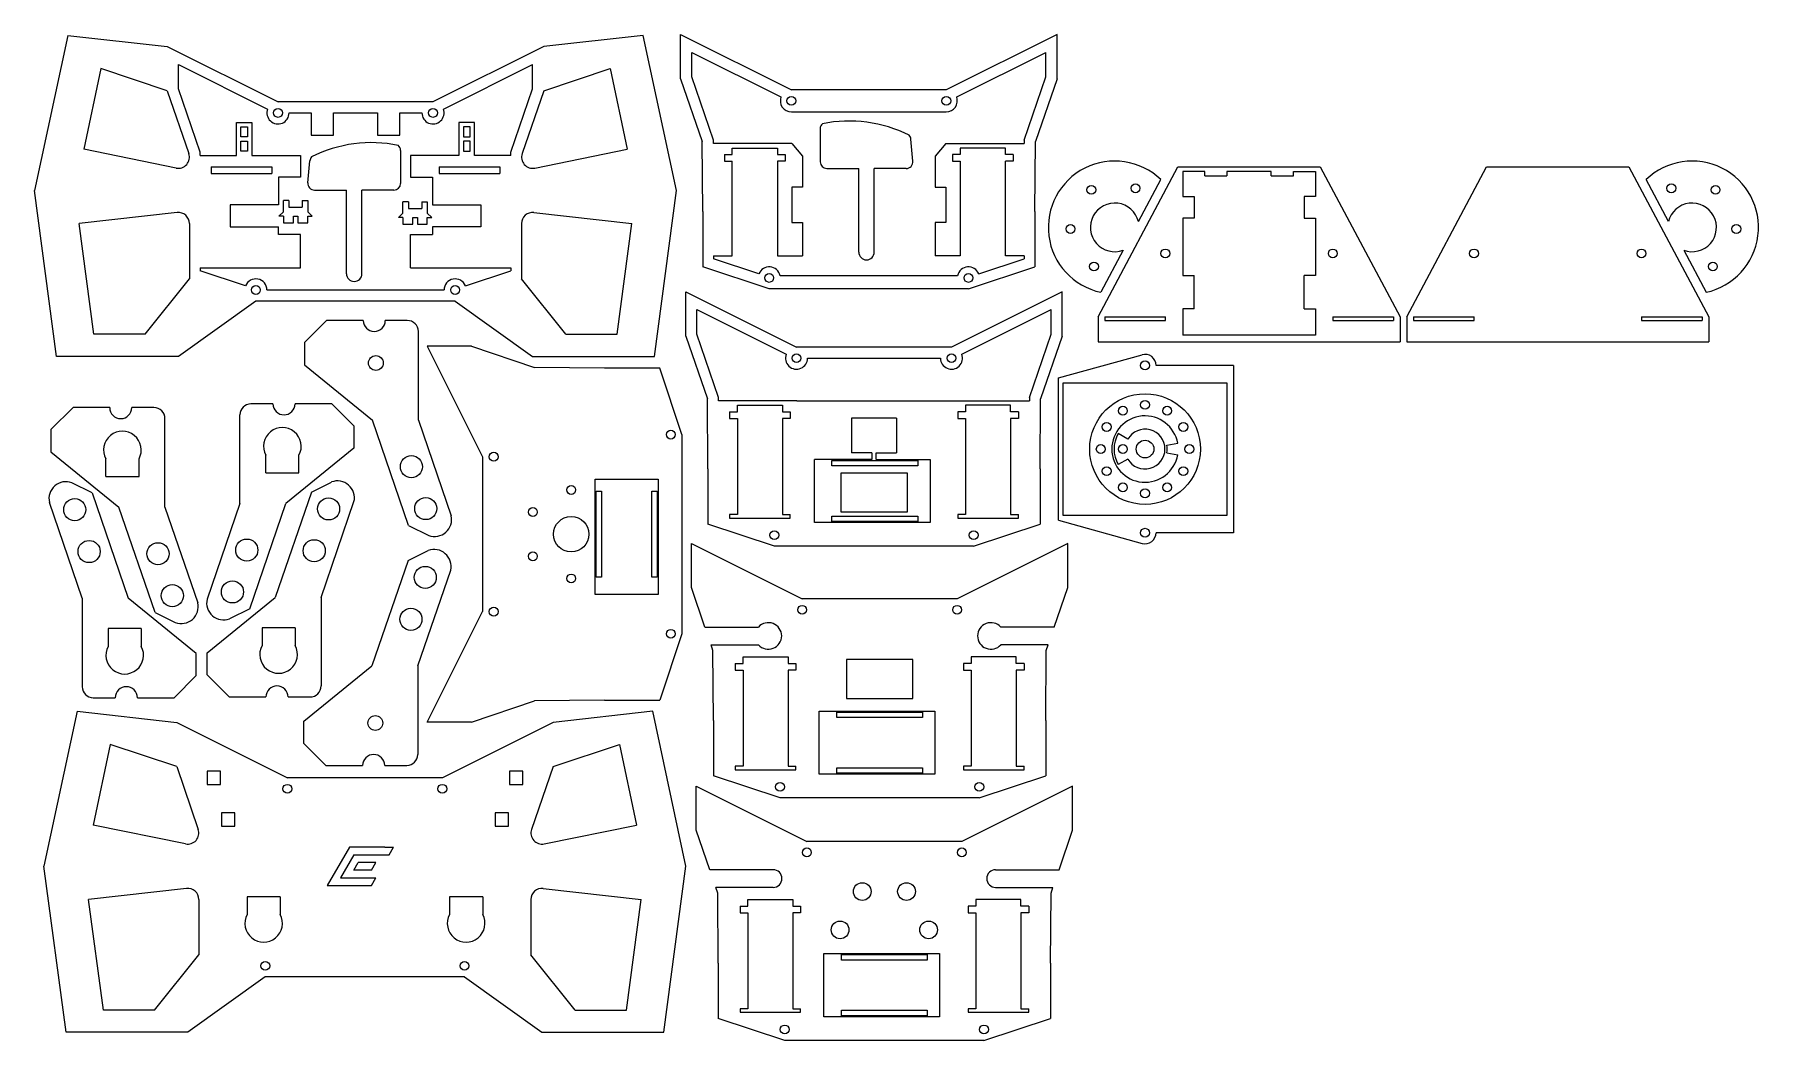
# Model space of a CAD drawing. Header units: millimetres. Extents: x 28 to 807, y 26 to 480.
import ezdxf

# ---------------------------------------------------------------- set-up
doc = ezdxf.new("R2010")
doc.units = ezdxf.units.MM

msp = doc.modelspace()

# ---------------------------------------------------------------- linework, layer by layer
for p, q in [((43.28, 479.79), (28.28, 409.79)), ((43.28, 479.79), (88.28, 474.79)), ((303.28, 479.79), (258.28, 474.79)), ((318.28, 409.79), (303.28, 479.79)), ((320.15, 480.24), (370.15, 455.24)), ((320.15, 460.24), (320.15, 480.24)), ((490.15, 480.24), (440.15, 455.24)), ((490.15, 460.24), (490.15, 480.24)), ((88.28, 474.79), (138.28, 449.79)), ((258.28, 474.79), (208.28, 449.79)), ((325.15, 461.07), (325.15, 472.15)), ((325.15, 472.15), (365.47, 451.99)), ((444.84, 451.99), (485.15, 472.15)), ((485.15, 461.07), (485.15, 472.15)), ((58.28, 464.79), (50.55, 428.41)), ((88.28, 454.79), (58.28, 464.79)), ((93.28, 455.62), (93.28, 466.7)), ((93.28, 466.7), (133.59, 446.54)), ((212.96, 446.54), (253.28, 466.7)), ((253.28, 455.62), (253.28, 466.7)), ((258.28, 454.79), (288.28, 464.79)), ((288.28, 464.79), (296.01, 428.41)), ((320.15, 460.24), (329.88, 431.86)), ((334.94, 432.52), (325.15, 461.07)), ((475.36, 432.52), (485.15, 461.07)), ((490.15, 460.24), (480.42, 431.86)), ((88.28, 454.79), (98.01, 426.41)), ((103.07, 427.07), (93.28, 455.62)), ((243.49, 427.07), (253.28, 455.62)), ((258.28, 454.79), (248.55, 426.41)), ((440.15, 455.24), (370.15, 455.24)), ((208.28, 449.79), (138.28, 449.79)), ((143.28, 444.79), (153.28, 444.79)), ((153.28, 444.79), (153.28, 434.79)), ((163.28, 434.79), (163.28, 444.79)), ((163.28, 444.79), (183.28, 444.79)), ((183.28, 444.79), (183.28, 434.79)), ((193.28, 434.79), (193.28, 444.79)), ((193.28, 444.79), (203.28, 444.79)), ((370.15, 445.24), (440.15, 445.24)), ((119.53, 425.48), (119.53, 440.48)), ((119.53, 440.48), (126.53, 440.48)), ((121.53, 433.98), (121.53, 438.48)), ((121.53, 438.48), (124.53, 438.48)), ((124.53, 438.48), (124.53, 433.98)), ((126.53, 440.48), (126.53, 425.48)), ((227.03, 440.48), (220.03, 440.48)), ((220.03, 440.48), (220.03, 425.48)), ((222.03, 438.48), (222.03, 433.98)), ((225.03, 438.48), (222.03, 438.48)), ((225.03, 433.98), (225.03, 438.48)), ((227.03, 425.48), (227.03, 440.48)), ((383.17, 437.64), (383.17, 422.68)), ((92.28, 419.89), (50.55, 428.41)), ((124.53, 433.98), (121.53, 433.98)), ((121.53, 427.48), (121.53, 431.98)), ((121.53, 431.98), (124.53, 431.98)), ((124.53, 431.98), (124.53, 427.48)), ((153.28, 434.79), (163.28, 434.79)), ((183.28, 434.79), (193.28, 434.79)), ((222.03, 433.98), (225.03, 433.98)), ((222.03, 431.98), (222.03, 427.48)), ((225.03, 431.98), (222.03, 431.98)), ((225.03, 427.48), (225.03, 431.98)), ((254.28, 419.89), (296.01, 428.41)), ((330.15, 400.24), (329.88, 431.86)), ((334.94, 430.93), (334.94, 432.52)), ((370.34, 430.93), (334.94, 430.93)), ((343.44, 425.93), (343.44, 428.93)), ((343.44, 428.93), (363.84, 428.93)), ((363.84, 428.93), (363.84, 425.93)), ((370.34, 430.93), (375.15, 425.24)), ((425.03, 422.94), (424.16, 432.9)), ((439.96, 430.93), (435.15, 425.24)), ((439.96, 430.93), (475.36, 430.93)), ((466.86, 428.93), (446.46, 428.93)), ((446.46, 428.93), (446.46, 425.93)), ((466.86, 425.93), (466.86, 428.93)), ((475.36, 432.52), (475.36, 430.93)), ((480.15, 400.24), (480.42, 431.86)), ((103.07, 425.48), (103.07, 427.07)), ((103.07, 425.48), (119.53, 425.48)), ((124.53, 427.48), (121.53, 427.48)), ((126.53, 425.48), (148.47, 425.48)), ((148.47, 425.48), (148.47, 415.79)), ((151.78, 413.18), (152.65, 423.14)), ((193.64, 427.88), (193.64, 412.92)), ((220.03, 425.48), (198.09, 425.48)), ((198.09, 425.48), (198.09, 415.79)), ((222.03, 427.48), (225.03, 427.48)), ((243.49, 425.48), (227.03, 425.48)), ((243.49, 425.48), (243.49, 427.07)), ((339.94, 425.93), (343.44, 425.93)), ((339.94, 425.93), (339.94, 422.93)), ((339.94, 422.93), (343.44, 422.93)), ((343.44, 380.24), (343.44, 422.93)), ((363.84, 425.93), (367.34, 425.93)), ((367.34, 422.93), (363.84, 422.93)), ((363.84, 422.93), (363.84, 380.24)), ((367.34, 425.93), (367.34, 422.93)), ((375.15, 425.24), (375.15, 411.24)), ((435.15, 425.24), (435.15, 411.24)), ((446.46, 425.93), (442.96, 425.93)), ((442.96, 425.93), (442.96, 422.93)), ((442.96, 422.93), (446.46, 422.93)), ((446.46, 422.93), (446.46, 380.24)), ((470.36, 425.93), (466.86, 425.93)), ((470.36, 422.93), (466.86, 422.93)), ((466.86, 380.24), (466.86, 422.93)), ((470.36, 425.93), (470.36, 422.93)), ((108.07, 420.48), (108.07, 417.48)), ((108.07, 420.48), (135.47, 420.48)), ((108.07, 417.48), (135.47, 417.48)), ((135.47, 420.48), (135.47, 417.48)), ((148.47, 415.79), (138.47, 415.79)), ((138.47, 415.79), (138.47, 403.31)), ((198.09, 415.79), (208.09, 415.79)), ((208.09, 415.79), (208.09, 403.31)), ((211.09, 420.48), (211.09, 417.48)), ((211.09, 420.48), (238.49, 420.48)), ((211.09, 417.48), (238.49, 417.48)), ((238.49, 420.48), (238.49, 417.48)), ((386.17, 419.68), (400.61, 419.68)), ((400.61, 381.91), (400.61, 419.68)), ((407.61, 381.91), (407.61, 419.68)), ((422.04, 419.68), (407.61, 419.68)), ((508.7, 352.64), (544.79, 420.42)), ((526.91, 395.68), (537.01, 414.69)), ((544.79, 420.42), (609.03, 420.42)), ((556.91, 418.3), (546.91, 418.3)), ((546.91, 418.3), (546.91, 406.99)), ((556.91, 416.3), (556.91, 418.3)), ((556.91, 416.3), (566.91, 416.3)), ((586.91, 418.3), (566.91, 418.3)), ((566.91, 418.3), (566.91, 416.3)), ((586.91, 416.3), (586.91, 418.3)), ((586.91, 416.3), (596.91, 416.3)), ((596.91, 416.3), (596.91, 418.3)), ((596.91, 418.3), (606.91, 418.3)), ((606.91, 418.3), (606.91, 406.99)), ((609.03, 420.42), (645.12, 352.64)), ((648.12, 352.64), (684.21, 420.42)), ((684.21, 420.42), (748.46, 420.42)), ((748.46, 420.42), (784.55, 352.64)), ((766.34, 395.68), (756.23, 414.69)), ((38.28, 334.79), (28.28, 409.79)), ((140.71, 400.17), (140.71, 405.17)), ((143.21, 405.17), (140.71, 405.17)), ((143.21, 405.17), (143.21, 402.17)), ((149.21, 405.17), (151.71, 405.17)), ((149.21, 405.17), (149.21, 402.17)), ((151.71, 405.17), (151.71, 400.17)), ((154.77, 409.92), (169.2, 409.92)), ((169.2, 372.14), (169.2, 409.92)), ((176.2, 372.14), (176.2, 409.92)), ((190.64, 409.92), (176.2, 409.92)), ((308.28, 334.79), (318.28, 409.79)), ((375.15, 411.24), (370.34, 411.24)), ((370.34, 411.24), (370.34, 395.24)), ((435.15, 411.24), (439.96, 411.24)), ((439.96, 411.24), (439.96, 395.24)), ((546.91, 406.99), (552.1, 406.99)), ((552.1, 406.99), (552.1, 397.3)), ((601.72, 406.99), (601.72, 397.3)), ((606.91, 406.99), (601.72, 406.99)), ((92.72, 399.76), (48.49, 394.79)), ((138.47, 403.31), (116.63, 403.31)), ((116.63, 403.31), (116.63, 393.31)), ((138.71, 398.17), (140.71, 400.17)), ((140.71, 398.17), (138.71, 398.17)), ((140.71, 398.17), (140.71, 395.17)), ((143.21, 402.17), (149.21, 402.17)), ((145.21, 395.17), (145.21, 398.17)), ((145.21, 398.17), (147.21, 398.17)), ((147.21, 398.17), (147.21, 395.17)), ((151.71, 400.17), (153.71, 398.17)), ((151.71, 395.17), (151.71, 398.17)), ((151.71, 398.17), (153.71, 398.17)), ((192.72, 397.54), (194.72, 399.54)), ((194.72, 397.54), (192.72, 397.54)), ((194.72, 399.54), (194.72, 404.54)), ((197.22, 404.54), (194.72, 404.54)), ((194.72, 397.54), (194.72, 394.54)), ((197.22, 404.54), (197.22, 401.54)), ((197.22, 401.54), (203.22, 401.54)), ((199.22, 394.54), (199.22, 397.54)), ((199.22, 397.54), (201.22, 397.54)), ((201.22, 397.54), (201.22, 394.54)), ((203.22, 404.54), (205.72, 404.54)), ((203.22, 404.54), (203.22, 401.54)), ((205.72, 404.54), (205.72, 399.54)), ((205.72, 399.54), (207.72, 397.54)), ((205.72, 394.54), (205.72, 397.54)), ((205.72, 397.54), (207.72, 397.54)), ((208.09, 403.31), (229.93, 403.31)), ((229.93, 403.31), (229.93, 393.31)), ((253.84, 399.76), (298.06, 394.79)), ((330.15, 400.24), (330.15, 375.24)), ((480.15, 400.24), (480.15, 375.24)), ((552.1, 397.3), (546.91, 397.3)), ((546.91, 397.3), (546.91, 371.3)), ((601.72, 397.3), (606.91, 397.3)), ((606.91, 397.3), (606.91, 371.3)), ((55.16, 344.79), (48.49, 394.79)), ((98.28, 394.79), (98.28, 369.79)), ((116.63, 393.31), (138.47, 393.31)), ((138.47, 389.79), (138.47, 393.31)), ((148.47, 389.79), (138.47, 389.79)), ((140.71, 395.17), (145.21, 395.17)), ((147.21, 395.17), (151.71, 395.17)), ((148.47, 374.79), (148.47, 389.79)), ((194.72, 394.54), (199.22, 394.54)), ((198.09, 374.79), (198.09, 389.79)), ((198.09, 389.79), (208.09, 389.79)), ((201.22, 394.54), (205.72, 394.54)), ((229.93, 393.31), (208.09, 393.31)), ((208.09, 393.31), (208.09, 389.79)), ((248.28, 394.79), (248.28, 369.79)), ((291.4, 344.79), (298.06, 394.79)), ((370.34, 395.24), (375.15, 395.24)), ((375.15, 395.24), (375.15, 380.24)), ((435.15, 395.24), (435.15, 380.24)), ((439.96, 395.24), (435.15, 395.24)), ((520.02, 382.74), (509.92, 363.73)), ((773.22, 382.74), (783.33, 363.73)), ((103.07, 374.79), (103.07, 373.47)), ((103.07, 374.79), (148.47, 374.79)), ((198.09, 374.79), (243.49, 374.79)), ((243.49, 374.79), (243.49, 373.47)), ((360.15, 365.24), (330.15, 375.24)), ((334.94, 380.24), (334.94, 378.91)), ((334.94, 380.24), (343.44, 380.24)), ((355.5, 372.06), (334.94, 378.91)), ((363.84, 380.24), (375.15, 380.24)), ((446.46, 380.24), (435.15, 380.24)), ((450.15, 365.24), (480.15, 375.24)), ((454.81, 372.06), (475.36, 378.91)), ((475.36, 380.24), (466.86, 380.24)), ((475.36, 380.24), (475.36, 378.91)), ((78.28, 344.79), (98.28, 369.79)), ((123.62, 366.61), (103.07, 373.47)), ((222.93, 366.61), (243.49, 373.47)), ((268.28, 344.79), (248.28, 369.79)), ((445.25, 371.24), (365.05, 371.24)), ((546.91, 371.3), (552.1, 371.3)), ((552.1, 356.3), (552.1, 371.3)), ((601.72, 356.3), (601.72, 371.3)), ((606.91, 371.3), (601.72, 371.3)), ((128.28, 359.79), (93.28, 334.79)), ((218.28, 359.79), (128.28, 359.79)), ((133.28, 364.79), (213.28, 364.79)), ((218.28, 359.79), (253.28, 334.79)), ((322.49, 363.99), (372.49, 338.99)), ((322.49, 343.99), (322.49, 363.99)), ((450.15, 365.24), (360.15, 365.24)), ((492.49, 363.99), (442.49, 338.99)), ((492.49, 343.99), (492.49, 363.99)), ((150.19, 341.02), (160.19, 351.02)), ((176.74, 351.02), (160.19, 351.02)), ((196.69, 351.02), (186.74, 351.02)), ((327.49, 344.83), (327.49, 355.9)), ((327.49, 355.9), (367.81, 335.74)), ((447.17, 335.74), (487.49, 355.9)), ((487.49, 344.83), (487.49, 355.9)), ((508.7, 352.64), (508.7, 341.3)), ((511.7, 352.64), (511.7, 351.04)), ((511.7, 352.64), (539.1, 352.64)), ((511.7, 351.04), (539.1, 351.04)), ((539.1, 351.04), (539.1, 352.64)), ((552.1, 356.3), (546.91, 356.3)), ((546.91, 356.3), (546.91, 344.3)), ((601.72, 356.3), (606.91, 356.3)), ((606.91, 356.3), (606.91, 344.3)), ((614.72, 352.64), (614.72, 351.04)), ((614.72, 352.64), (642.12, 352.64)), ((614.72, 351.04), (642.12, 351.04)), ((642.12, 352.64), (642.12, 351.04)), ((645.12, 352.64), (645.12, 341.3)), ((648.12, 352.64), (648.12, 341.3)), ((651.12, 352.64), (651.12, 351.04)), ((651.12, 352.64), (678.52, 352.64)), ((651.12, 351.04), (678.52, 351.04)), ((678.52, 351.04), (678.52, 352.64)), ((754.15, 352.64), (754.15, 351.04)), ((754.15, 352.64), (781.55, 352.64)), ((754.15, 351.04), (781.55, 351.04)), ((781.55, 352.64), (781.55, 351.04)), ((784.55, 352.64), (784.55, 341.3)), ((78.28, 344.79), (55.16, 344.79)), ((201.69, 306.02), (201.69, 346.02)), ((268.28, 344.79), (291.4, 344.79)), ((322.49, 343.99), (332.22, 315.61)), ((337.28, 316.27), (327.49, 344.83)), ((477.7, 316.27), (487.49, 344.83)), ((492.49, 343.99), (482.76, 315.61)), ((606.91, 344.3), (546.91, 344.3)), ((150.19, 341.02), (150.19, 331.02)), ((205.72, 339.44), (230.72, 289.44)), ((225.72, 339.44), (205.72, 339.44)), ((225.72, 339.44), (254.1, 329.71)), ((442.49, 338.99), (372.49, 338.99)), ((490.78, 325.02), (528.57, 335.53)), ((508.7, 341.3), (645.12, 341.3)), ((648.12, 341.3), (784.55, 341.3)), ((93.28, 334.79), (38.28, 334.79)), ((150.19, 331.02), (180.94, 306.02)), ((253.28, 334.79), (308.28, 334.79)), ((285.72, 329.44), (254.1, 329.71)), ((310.72, 329.44), (285.72, 329.44)), ((320.72, 299.44), (310.72, 329.44)), ((377.49, 333.99), (437.49, 333.99)), ((569.91, 330.71), (534.91, 330.71)), ((569.91, 330.71), (569.91, 255.09)), ((490.78, 260.78), (490.78, 325.02)), ((492.91, 262.9), (492.91, 322.9)), ((492.91, 322.9), (566.91, 322.9)), ((566.91, 322.9), (566.91, 262.9)), ((35.71, 301.68), (45.71, 311.68)), ((62.26, 311.68), (45.71, 311.68)), ((82.2, 311.68), (72.26, 311.68)), ((135.99, 313.35), (126.05, 313.35)), ((162.55, 313.35), (145.99, 313.35)), ((172.55, 303.35), (162.55, 313.35)), ((332.49, 283.99), (332.22, 315.61)), ((337.28, 314.68), (337.28, 316.27)), ((372.68, 314.68), (337.28, 314.68)), ((345.78, 309.68), (345.78, 312.68)), ((345.78, 312.68), (366.18, 312.68)), ((366.18, 312.68), (366.18, 309.68)), ((372.68, 314.68), (442.3, 314.68)), ((442.3, 314.68), (477.7, 314.68)), ((469.2, 312.68), (448.8, 312.68)), ((448.8, 312.68), (448.8, 309.68)), ((469.2, 309.68), (469.2, 312.68)), ((477.7, 316.27), (477.7, 314.68)), ((482.49, 283.99), (482.76, 315.61)), ((87.2, 266.68), (87.2, 306.68)), ((121.05, 268.35), (121.05, 308.35)), ((197.25, 258.44), (180.94, 306.02)), ((201.69, 306.02), (216.52, 262.76)), ((342.28, 309.68), (345.78, 309.68)), ((342.28, 309.68), (342.28, 306.68)), ((342.28, 306.68), (345.78, 306.68)), ((345.78, 306.68), (345.78, 263.33)), ((366.18, 309.68), (369.68, 309.68)), ((369.68, 306.68), (366.18, 306.68)), ((366.18, 306.68), (366.18, 263.33)), ((369.68, 309.68), (369.68, 306.68)), ((417.66, 306.82), (397.31, 306.82)), ((397.31, 306.82), (397.31, 291.17)), ((417.66, 306.82), (417.66, 291.17)), ((448.8, 309.68), (445.3, 309.68)), ((445.3, 309.68), (445.3, 306.68)), ((445.3, 306.68), (448.8, 306.68)), ((448.8, 306.68), (448.8, 263.33)), ((472.7, 309.68), (469.2, 309.68)), ((472.7, 306.68), (469.2, 306.68)), ((469.2, 306.68), (469.2, 263.33)), ((472.7, 309.68), (472.7, 306.68)), ((35.71, 301.68), (35.71, 291.68)), ((172.55, 303.35), (172.55, 293.35)), ((320.72, 299.44), (320.72, 209.44)), ((522.11, 297.4), (517.78, 299.9)), ((35.71, 291.68), (66.45, 266.68)), ((60.49, 280.47), (60.49, 288.47)), ((75.49, 280.47), (75.49, 288.47)), ((132.76, 282.13), (132.76, 290.13)), ((172.55, 293.35), (141.8, 268.35)), ((147.76, 282.13), (147.76, 290.13)), ((230.72, 289.44), (230.72, 219.44)), ((380.59, 259.74), (380.59, 288.24)), ((406.49, 288.24), (380.59, 288.24)), ((406.49, 291.17), (397.31, 291.17)), ((406.49, 291.17), (406.49, 288.24)), ((408.49, 288.24), (408.49, 291.17)), ((408.49, 291.17), (417.66, 291.17)), ((408.49, 288.24), (432.79, 288.24)), ((432.79, 288.24), (432.79, 259.74)), ((522.11, 288.4), (517.78, 285.9)), ((539.75, 294.64), (544.68, 295.5)), ((539.75, 291.16), (544.68, 290.29)), ((60.49, 280.47), (75.49, 280.47)), ((132.76, 282.13), (147.76, 282.13)), ((332.49, 283.99), (332.49, 258.99)), ((388.49, 285.34), (388.49, 287.79)), ((388.49, 287.79), (427.29, 287.79)), ((427.29, 285.34), (388.49, 285.34)), ((392.57, 282.02), (392.57, 264.47)), ((422.62, 282.02), (392.57, 282.02)), ((422.62, 264.47), (422.62, 282.02)), ((427.29, 287.79), (427.29, 285.34)), ((482.49, 283.99), (482.49, 258.99)), ((54.26, 273.11), (45.15, 277.67)), ((54.26, 273.11), (70.58, 225.53)), ((153.34, 273.46), (137.02, 225.88)), ((153.34, 273.46), (162.45, 278.02)), ((281.47, 227.14), (281.47, 279.34)), ((281.47, 279.34), (309.97, 279.34)), ((281.92, 273.84), (284.37, 273.84)), ((281.92, 235.04), (281.92, 273.84)), ((284.37, 273.84), (284.37, 235.04)), ((307.07, 273.84), (309.52, 273.84)), ((307.07, 235.04), (307.07, 273.84)), ((309.52, 273.84), (309.52, 235.04)), ((309.97, 279.34), (309.97, 227.14)), ((49.83, 225.53), (34.99, 268.79)), ((82.77, 219.1), (66.45, 266.68)), ((87.2, 266.68), (102.04, 223.42)), ((121.05, 268.35), (106.22, 225.09)), ((125.48, 220.76), (141.8, 268.35)), ((157.77, 225.88), (172.6, 269.14)), ((197.25, 258.44), (206.37, 253.88)), ((362.49, 248.99), (332.49, 258.99)), ((345.78, 263.33), (342.28, 263.33)), ((342.28, 263.33), (342.28, 261.73)), ((342.28, 261.73), (369.68, 261.73)), ((366.18, 263.33), (369.68, 263.33)), ((369.68, 261.73), (369.68, 263.33)), ((432.79, 259.74), (380.59, 259.74)), ((388.49, 260.19), (388.49, 262.64)), ((388.49, 262.64), (427.29, 262.64)), ((427.29, 260.19), (388.49, 260.19)), ((392.57, 264.47), (422.62, 264.47)), ((427.29, 262.64), (427.29, 260.19)), ((448.8, 263.33), (445.3, 263.33)), ((445.3, 263.33), (445.3, 261.73)), ((445.3, 261.73), (472.7, 261.73)), ((452.49, 248.99), (482.49, 258.99)), ((469.2, 263.33), (472.7, 263.33)), ((472.7, 261.73), (472.7, 263.33)), ((490.78, 260.78), (528.57, 250.27)), ((566.91, 262.9), (492.91, 262.9)), ((325.03, 250.28), (375.03, 225.28)), ((325.03, 230.28), (325.03, 250.28)), ((495.03, 250.28), (445.03, 225.28)), ((495.03, 230.28), (495.03, 250.28)), ((569.91, 255.09), (534.91, 255.09)), ((197, 242.49), (180.69, 194.91)), ((197, 242.49), (206.12, 247.05)), ((452.49, 248.99), (362.49, 248.99)), ((201.44, 194.91), (216.27, 238.16)), ((284.37, 235.04), (281.92, 235.04)), ((309.52, 235.04), (307.07, 235.04)), ((106.27, 200.88), (137.02, 225.88)), ((157.77, 225.88), (157.77, 185.88)), ((309.97, 227.14), (281.47, 227.14)), ((331.13, 212.47), (325.03, 230.28)), ((488.92, 212.47), (495.03, 230.28)), ((49.83, 225.53), (49.83, 185.53)), ((101.32, 200.53), (70.58, 225.53)), ((82.77, 219.1), (91.88, 214.54)), ((125.48, 220.76), (116.37, 216.2)), ((205.72, 169.44), (230.72, 219.44)), ((445.03, 225.28), (375.03, 225.28)), ((61.54, 211.75), (61.54, 203.75)), ((76.54, 211.75), (61.54, 211.75)), ((76.54, 211.75), (76.54, 203.75)), ((131.05, 212.09), (131.05, 204.09)), ((146.05, 212.09), (131.05, 212.09)), ((146.05, 212.09), (146.05, 204.09)), ((331.13, 212.47), (355.31, 212.47)), ((488.92, 212.47), (464.75, 212.47)), ((320.72, 209.44), (310.72, 179.44)), ((334.76, 201.9), (333.88, 204.47)), ((333.88, 204.47), (355.31, 204.47)), ((486.18, 204.47), (464.75, 204.47)), ((485.3, 201.9), (486.18, 204.47)), ((101.32, 190.53), (101.32, 200.53)), ((106.27, 190.88), (106.27, 200.88)), ((149.94, 169.91), (180.69, 194.91)), ((201.44, 194.91), (201.44, 154.91)), ((335.03, 170.28), (334.76, 201.9)), ((344.82, 195.97), (348.32, 195.97)), ((344.82, 195.97), (344.82, 192.97)), ((348.32, 195.97), (348.32, 198.97)), ((348.32, 198.97), (368.72, 198.97)), ((368.72, 198.97), (368.72, 195.97)), ((368.72, 195.97), (372.22, 195.97)), ((372.22, 195.97), (372.22, 192.97)), ((395, 197.81), (395, 180.26)), ((425.05, 197.81), (395, 197.81)), ((425.05, 180.26), (425.05, 197.81)), ((451.34, 195.97), (447.84, 195.97)), ((447.84, 195.97), (447.84, 192.97)), ((471.74, 198.97), (451.34, 198.97)), ((451.34, 198.97), (451.34, 195.97)), ((471.74, 195.97), (471.74, 198.97)), ((475.24, 195.97), (471.74, 195.97)), ((475.24, 195.97), (475.24, 192.97)), ((485.03, 170.28), (485.3, 201.9)), ((101.32, 190.53), (91.32, 180.53)), ((106.27, 190.88), (116.27, 180.88)), ((344.82, 192.97), (348.32, 192.97)), ((348.32, 192.97), (348.32, 149.62)), ((372.22, 192.97), (368.72, 192.97)), ((368.72, 192.97), (368.72, 149.62)), ((447.84, 192.97), (451.34, 192.97)), ((451.34, 192.97), (451.34, 149.62)), ((475.24, 192.97), (471.74, 192.97)), ((471.74, 192.97), (471.74, 149.62)), ((54.83, 180.53), (64.77, 180.53)), ((74.77, 180.53), (91.32, 180.53)), ((116.27, 180.88), (132.82, 180.88)), ((142.82, 180.88), (152.77, 180.88)), ((225.72, 169.44), (254.1, 179.17)), ((285.72, 179.44), (254.1, 179.17)), ((285.72, 179.44), (310.72, 179.44)), ((395, 180.26), (425.05, 180.26)), ((47.52, 174.4), (32.52, 104.4)), ((47.52, 174.4), (92.52, 169.4)), ((307.52, 174.4), (262.52, 169.4)), ((322.52, 104.4), (307.52, 174.4)), ((382.73, 146.03), (382.73, 174.53)), ((382.73, 174.53), (434.93, 174.53)), ((390.63, 171.63), (390.63, 174.08)), ((390.63, 174.08), (429.43, 174.08)), ((429.43, 171.63), (390.63, 171.63)), ((429.43, 174.08), (429.43, 171.63)), ((434.93, 174.53), (434.93, 146.03)), ((92.52, 169.4), (142.52, 144.4)), ((149.94, 159.91), (149.94, 169.91)), ((225.72, 169.44), (205.72, 169.44)), ((262.52, 169.4), (212.52, 144.4)), ((335.03, 170.28), (335.03, 145.28)), ((485.03, 170.28), (485.03, 145.28)), ((62.52, 159.4), (54.79, 123.02)), ((92.52, 149.4), (62.52, 159.4)), ((149.94, 159.91), (159.94, 149.91)), ((262.52, 149.4), (292.52, 159.4)), ((292.52, 159.4), (300.25, 123.02)), ((92.52, 149.4), (102.25, 121.02)), ((159.94, 149.91), (176.49, 149.91)), ((186.49, 149.91), (196.44, 149.91)), ((262.52, 149.4), (252.79, 121.02)), ((348.32, 149.62), (344.82, 149.62)), ((344.82, 149.62), (344.82, 148.02)), ((344.82, 148.02), (372.22, 148.02)), ((368.72, 149.62), (372.22, 149.62)), ((372.22, 148.02), (372.22, 149.62)), ((390.63, 146.48), (390.63, 148.93)), ((390.63, 148.93), (429.43, 148.93)), ((429.43, 148.93), (429.43, 146.48)), ((451.34, 149.62), (447.84, 149.62)), ((447.84, 149.62), (447.84, 148.02)), ((447.84, 148.02), (475.24, 148.02)), ((471.74, 149.62), (475.24, 149.62)), ((475.24, 148.02), (475.24, 149.62)), ((112.28, 147.4), (106.28, 147.4)), ((106.28, 147.4), (106.28, 141.4)), ((106.28, 141.4), (112.28, 141.4)), ((112.28, 141.4), (112.28, 147.4)), ((212.52, 144.4), (142.52, 144.4)), ((248.85, 147.4), (242.85, 147.4)), ((242.85, 147.4), (242.85, 141.4)), ((242.85, 141.4), (248.85, 141.4)), ((248.85, 141.4), (248.85, 147.4)), ((327.17, 140.65), (377.17, 115.65)), ((327.17, 120.65), (327.17, 140.65)), ((365.03, 135.28), (335.03, 145.28)), ((434.93, 146.03), (382.73, 146.03)), ((429.43, 146.48), (390.63, 146.48)), ((497.17, 140.65), (447.17, 115.65)), ((455.03, 135.28), (485.03, 145.28)), ((497.17, 120.65), (497.17, 140.65)), ((455.03, 135.28), (365.03, 135.28)), ((118.77, 128.48), (112.77, 128.48)), ((112.77, 128.48), (112.77, 122.48)), ((118.77, 122.48), (118.77, 128.48)), ((242.37, 128.48), (236.37, 128.48)), ((236.37, 128.48), (236.37, 122.48)), ((242.37, 122.48), (242.37, 128.48)), ((96.52, 114.5), (54.79, 123.02)), ((112.77, 122.48), (118.77, 122.48)), ((236.37, 122.48), (242.37, 122.48)), ((258.52, 114.5), (300.25, 123.02)), ((333.28, 102.84), (327.17, 120.65)), ((491.07, 102.84), (497.17, 120.65)), ((170.52, 113.06), (160.52, 95.74)), ((172.52, 109.6), (166.52, 99.2)), ((186.52, 113.06), (170.52, 113.06)), ((172.52, 109.6), (184.52, 109.6)), ((184.52, 109.6), (188.52, 109.6)), ((186.52, 113.06), (190.52, 113.06)), ((188.52, 109.6), (190.52, 113.06)), ((447.17, 115.65), (377.17, 115.65)), ((42.52, 29.4), (32.52, 104.4)), ((172.52, 102.67), (174.52, 106.13)), ((180.52, 102.67), (172.52, 102.67)), ((182.52, 106.13), (174.52, 106.13)), ((180.52, 102.67), (182.52, 106.13)), ((312.52, 29.4), (322.52, 104.4)), ((361.92, 102.84), (333.28, 102.84)), ((462.42, 102.84), (491.07, 102.84)), ((96.96, 94.37), (52.73, 89.4)), ((160.52, 95.74), (176.52, 95.74)), ((166.52, 99.2), (178.52, 99.2)), ((176.52, 95.74), (180.52, 95.74)), ((178.52, 99.2), (182.52, 99.2)), ((180.52, 95.74), (182.52, 99.2)), ((258.08, 94.37), (302.3, 89.4)), ((336.9, 92.27), (336.02, 94.84)), ((361.92, 94.84), (336.02, 94.84)), ((462.42, 94.84), (488.32, 94.84)), ((487.44, 92.27), (488.32, 94.84)), ((59.4, 39.4), (52.73, 89.4)), ((102.52, 89.4), (102.52, 64.4)), ((139.29, 90.61), (124.29, 90.61)), ((124.29, 90.61), (124.29, 82.61)), ((139.29, 90.61), (139.29, 82.61)), ((230.75, 90.61), (215.75, 90.61)), ((215.75, 90.61), (215.75, 82.61)), ((230.75, 90.61), (230.75, 82.61)), ((252.52, 89.4), (252.52, 64.4)), ((295.64, 39.4), (302.3, 89.4)), ((337.17, 60.65), (336.9, 92.27)), ((346.96, 86.34), (350.46, 86.34)), ((346.96, 86.34), (346.96, 83.34)), ((350.46, 86.34), (350.46, 89.34)), ((350.46, 89.34), (370.86, 89.34)), ((370.86, 89.34), (370.86, 86.34)), ((370.86, 86.34), (374.36, 86.34)), ((374.36, 86.34), (374.36, 83.34)), ((453.48, 86.34), (449.98, 86.34)), ((449.98, 86.34), (449.98, 83.34)), ((473.88, 89.34), (453.48, 89.34)), ((453.48, 89.34), (453.48, 86.34)), ((473.88, 86.34), (473.88, 89.34)), ((477.38, 86.34), (473.88, 86.34)), ((477.38, 86.34), (477.38, 83.34)), ((487.17, 60.65), (487.44, 92.27)), ((346.96, 83.34), (350.46, 83.34)), ((350.46, 83.34), (350.46, 39.99)), ((374.36, 83.34), (370.86, 83.34)), ((370.86, 83.34), (370.86, 39.99)), ((449.98, 83.34), (453.48, 83.34)), ((453.48, 83.34), (453.48, 39.99)), ((477.38, 83.34), (473.88, 83.34)), ((473.88, 83.34), (473.88, 39.99)), ((82.52, 39.4), (102.52, 64.4)), ((272.52, 39.4), (252.52, 64.4)), ((384.87, 36.4), (384.87, 64.9)), ((384.87, 64.9), (437.07, 64.9)), ((392.77, 62), (392.77, 64.45)), ((392.77, 64.45), (431.57, 64.45)), ((431.57, 64.45), (431.57, 62)), ((437.07, 64.9), (437.07, 36.4)), ((337.17, 60.65), (337.17, 35.65)), ((431.57, 62), (392.77, 62)), ((487.17, 60.65), (487.17, 35.65)), ((132.52, 54.4), (97.52, 29.4)), ((222.52, 54.4), (132.52, 54.4)), ((222.52, 54.4), (257.52, 29.4)), ((82.52, 39.4), (59.4, 39.4)), ((272.52, 39.4), (295.64, 39.4)), ((350.46, 39.99), (346.96, 39.99)), ((346.96, 39.99), (346.96, 38.39)), ((370.86, 39.99), (374.36, 39.99)), ((374.36, 38.39), (374.36, 39.99)), ((392.77, 36.85), (392.77, 39.3)), ((392.77, 39.3), (431.57, 39.3)), ((431.57, 39.3), (431.57, 36.85)), ((453.48, 39.99), (449.98, 39.99)), ((449.98, 39.99), (449.98, 38.39)), ((473.88, 39.99), (477.38, 39.99)), ((477.38, 38.39), (477.38, 39.99)), ((367.17, 25.65), (337.17, 35.65)), ((346.96, 38.39), (374.36, 38.39)), ((437.07, 36.4), (384.87, 36.4)), ((431.57, 36.85), (392.77, 36.85)), ((449.98, 38.39), (477.38, 38.39)), ((457.17, 25.65), (487.17, 35.65)), ((97.52, 29.4), (42.52, 29.4)), ((257.52, 29.4), (312.52, 29.4)), ((457.17, 25.65), (367.17, 25.65))]:
    msp.add_line(p, q)
for centre, radius in [((370.15, 450.24), 2), ((440.15, 450.24), 2), ((138.28, 444.79), 2), ((208.28, 444.79), 2), ((505.63, 410.02), 2), ((525.62, 410.72), 2), ((767.63, 410.72), 2), ((787.62, 410.02), 2), ((496.24, 392.36), 2), ((797.01, 392.36), 2), ((539.1, 381.3), 2), ((614.72, 381.3), 2), ((678.52, 381.3), 2), ((754.15, 381.3), 2), ((506.84, 375.4), 2), ((786.41, 375.4), 2), ((128.28, 364.79), 2), ((218.28, 364.79), 2), ((360.15, 370.24), 2), ((450.15, 370.24), 2), ((182.47, 331.81), 3.35), ((372.49, 333.99), 2), ((442.49, 333.99), 2), ((529.91, 330.71), 2), ((529.91, 292.9), 25), ((519.91, 310.22), 2), ((529.91, 312.9), 2), ((539.91, 310.22), 2), ((512.58, 302.9), 2), ((547.23, 302.9), 2), ((315.72, 299.44), 2), ((529.91, 292.9), 4), ((198.54, 284.94), 5), ((235.72, 289.44), 2), ((509.91, 292.9), 2), ((519.91, 292.9), 2), ((549.91, 292.9), 2), ((512.58, 282.9), 2), ((547.23, 282.9), 2), ((270.72, 274.44), 2), ((519.91, 275.58), 2), ((529.91, 272.9), 2), ((539.91, 275.58), 2), ((46.49, 265.53), 5), ((161.11, 265.88), 5), ((205.03, 266.02), 5), ((253.4, 264.44), 2), ((270.72, 254.44), 8), ((529.91, 255.09), 2), ((52.97, 246.61), 5), ((84.06, 245.6), 5), ((124.19, 247.26), 5), ((154.62, 246.96), 5), ((362.49, 253.99), 2), ((452.49, 253.99), 2), ((253.4, 244.44), 2), ((204.78, 234.91), 5), ((270.72, 234.44), 2), ((90.54, 226.68), 5), ((117.71, 228.35), 5), ((198.29, 215.99), 5), ((235.72, 219.44), 2), ((375.03, 220.28), 2), ((445.03, 220.28), 2), ((315.72, 209.44), 2), ((182.22, 169.12), 3.35), ((142.52, 139.4), 2), ((212.52, 139.4), 2), ((365.03, 140.28), 2), ((455.03, 140.28), 2), ((377.17, 110.65), 2), ((447.17, 110.65), 2), ((402.17, 92.97), 4), ((422.17, 92.97), 4), ((392.17, 75.65), 4), ((432.17, 75.65), 4), ((132.52, 59.4), 2), ((222.52, 59.4), 2), ((367.17, 30.65), 2), ((457.17, 30.65), 2)]:
    msp.add_circle(centre, radius)
for centre, radius, start, end in [((370.15, 450.24), 5, 159.49512, 270), ((440.15, 450.24), 5, 270, 20.50488), ((138.28, 444.79), 5, 159.49512, 0), ((208.28, 444.79), 5, 180, 20.50488), ((386.17, 437.64), 3, 131, 180), ((396.31, 381.21), 59.93, 63.16564, 101.65513), ((180.5, 371.44), 59.93, 78.34487, 116.83436), ((190.64, 427.88), 3, 0, 49), ((421.17, 432.64), 3, 5, 43), ((93.28, 424.79), 5, 258.46304, 18.92464), ((155.64, 422.88), 3, 137, 175), ((253.28, 424.79), 5, 161.07536, 281.53696), ((386.17, 422.68), 3, 180, 270), ((422.04, 422.68), 3, 270, 5), ((516.23, 393.06), 30, 46.13728, 257.86272), ((777.02, 393.06), 30, 282.13728, 133.86272), ((154.77, 412.92), 3, 175, 270), ((190.64, 412.92), 3, 270, 0), ((93.28, 394.79), 5, 0, 96.41002), ((253.28, 394.79), 5, 83.58998, 180), ((516.23, 393.06), 11, 13.80184, 290.19816), ((777.02, 393.06), 11, 249.80184, 166.19816), ((404.11, 381.91), 3.5, 180, 0), ((360.15, 370.24), 5, 11.53696, 158.62353), ((450.15, 370.24), 5, 21.37647, 168.46304), ((128.28, 364.79), 5, 0, 158.62353), ((172.7, 372.14), 3.5, 180, 0), ((218.28, 364.79), 5, 21.37647, 180), ((181.74, 351.02), 5, 180, 0), ((196.69, 346.02), 5, 0, 90), ((372.49, 333.99), 5, 159.49512, 0), ((442.49, 333.99), 5, 180, 20.50488), ((529.91, 330.71), 5, 0, 105.54116), ((67.26, 311.68), 5, 180, 0), ((82.2, 306.68), 5, 0, 90), ((126.05, 308.35), 5, 90, 180), ((140.99, 313.35), 5, 180, 0), ((529.91, 292.9), 15, 10, 350), ((67.99, 292.47), 8.5, 331.92751, 208.07249), ((140.26, 294.13), 8.5, 331.92751, 208.07249), ((529.91, 292.9), 14, 150, 210), ((529.91, 292.9), 9, 210, 150), ((529.91, 292.9), 10, 350, 10), ((42.49, 270.47), 7.68, 69.70367, 192.65278), ((165.11, 270.82), 7.68, 347.34722, 110.29633), ((209.03, 261.08), 7.68, 249.70367, 12.65278), ((529.91, 255.09), 5, 254.45884, 0), ((208.78, 239.85), 7.68, 347.34722, 110.29633), ((94.54, 221.74), 7.68, 249.70367, 12.65278), ((113.71, 223.4), 7.68, 167.34722, 290.29633), ((359.78, 208.47), 6, 221.81031, 138.18969), ((460.28, 208.47), 6, 41.81031, 318.18969), ((69.04, 199.75), 8.5, 151.92751, 28.07249), ((138.55, 200.09), 8.5, 151.92751, 28.07249), ((54.83, 185.53), 5, 180, 270), ((69.77, 180.53), 5, 0, 180), ((137.82, 180.88), 5, 0, 180), ((152.77, 185.88), 5, 270, 0), ((181.49, 149.91), 5, 0, 180), ((196.44, 154.91), 5, 270, 0), ((97.52, 119.4), 5, 258.46304, 18.92464), ((257.52, 119.4), 5, 161.07536, 281.53696), ((361.92, 98.84), 4, 270, 90), ((462.42, 98.84), 4, 90, 270), ((97.52, 89.4), 5, 0, 96.41002), ((257.52, 89.4), 5, 83.58998, 180), ((131.79, 78.61), 8.5, 151.92751, 28.07249), ((223.25, 78.61), 8.5, 151.92751, 28.07249)]:
    msp.add_arc(centre, radius, start, end)

doc.saveas('drawing.dxf')
